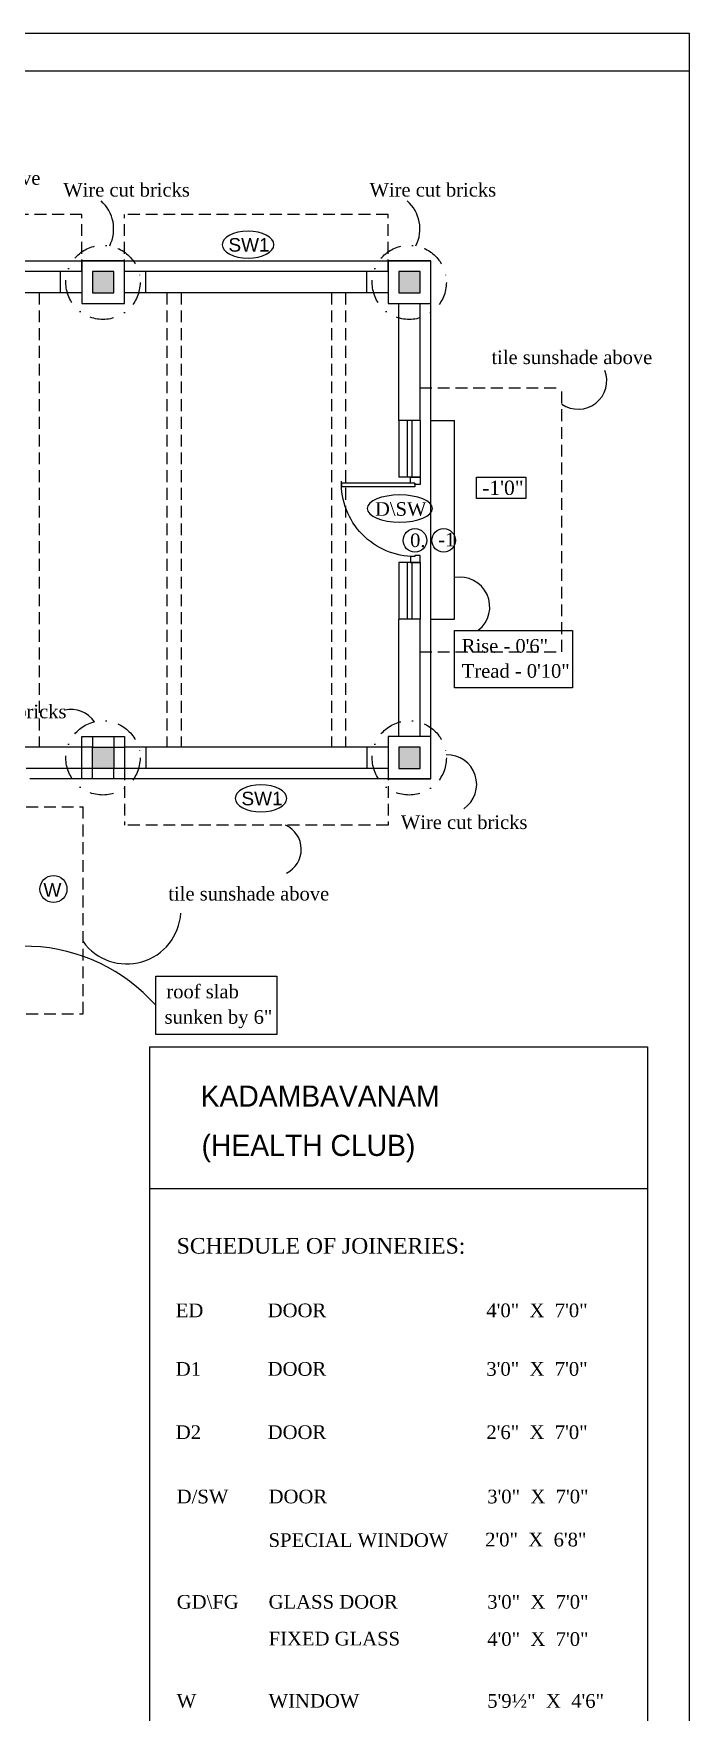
# Model space of a CAD drawing. Extents: x 12259 to 18078, y -1461 to 1911.
# Drawn here: x 14510 to 14787, y 144 to 854 of the extents above; entities that cross this region are included whole.
import ezdxf
from ezdxf.enums import TextEntityAlignment as Align

# ---------------------------------------------------------------- set-up
doc = ezdxf.new("R2010")
doc.units = 0
doc.header["$LTSCALE"] = 20
doc.header["$MEASUREMENT"] = 0
doc.linetypes.add('DASHDOT', pattern=[1, 0.5, -0.25, 0, -0.25])
doc.linetypes.add('HIDDEN', pattern=[0.375, 0.25, -0.125])
doc.layers.get('0').update_dxf_attribs({"linetype": 'CONTINUOUS'})
for name, color, linetype in [('border', 230, 'CONTINUOUS'), ('BORTEXT', 2, 'CONTINUOUS'), ('column', 31, 'CONTINUOUS'), ('DETTEXT', 7, 'CONTINUOUS'), ('DOOR', 1, 'CONTINUOUS'), ('door text', 2, 'CONTINUOUS'), ('HATCH', 252, 'CONTINUOUS'), ('Roof lilne', 31, 'CONTINUOUS'), ('text', 2, 'CONTINUOUS'), ('wall', 13, 'CONTINUOUS'), ('window', 4, 'CONTINUOUS'), ('window sill', 5, 'CONTINUOUS'), ('WINTEXT', 2, 'CONTINUOUS'), ('WOOD', 7, 'CONTINUOUS')]:
    doc.layers.add(name, color=color, linetype=linetype)
doc.layers.add('correct', color=230, linetype='CONTINUOUS', plot=False)
doc.styles.add('STYLE1', font='arial_2.ttf', dxfattribs={"width": 0.75, "oblique": 25})
doc.styles.add('style4', font='boos1_1.ttf')
doc.styles.add('style5', font='times_2.ttf')

# ---------------------------------------------------------------- blocks, each defined once
blk = doc.blocks.new('DR1H902')
at = {"color": 0}
for p, q in [((-0.5, 0), (-0.5, 1)), ((-0.5, 1), (-0.45, 1)), ((-0.45, 0), (-0.45, 1)), ((-0.5, 0), (-0.45, 0))]:
    blk.add_line(p, q, dxfattribs=at)
blk.add_arc((-0.5, 0), 1, 0, 91.707, dxfattribs=at)
blk = doc.blocks.new('A$C3B4262AC')
at = {"layer": 'DOOR'}
for p, q in [((0, 4), (0, 0)), ((2.5, 4), (0, 4)), ((0, 0), (3, 0)), ((2.5, 2.25), (2.5, 4)), ((3, 2.25), (2.5, 2.25)), ((3, 0), (3, 2.25))]:
    blk.add_line(p, q, dxfattribs=at)
blk = doc.blocks.new('A$C1F9E242A')
blk.add_blockref('A$C3B4262AC', (0, 0))
at = {"xscale": -1}
blk.add_blockref('A$C3B4262AC', (36, 0), dxfattribs=at)
at = {"layer": 'DOOR', "xscale": -31, "yscale": 31, "zscale": 68.88888888888889}
blk.add_blockref('DR1H902', (18, 2.25), dxfattribs=at)
blk = doc.blocks.new('*U16')
at = {"rotation": 270.0000000000025}
blk.add_blockref('A$C1F9E242A', (-17.99, 19.99), dxfattribs=at)

msp = doc.modelspace()

# ---------------------------------------------------------------- hatches: boundary and pattern name
at = {"layer": 'HATCH'}
for points in [[(14543.45, 753.29), (14534.45, 753.29), (14534.45, 744.29), (14543.45, 744.29)], [(14672.95, 753.29), (14663.95, 753.29), (14663.95, 744.29), (14672.95, 744.29)], [(14543.45, 543.29), (14543.45, 552.29), (14534.45, 552.29), (14534.45, 543.29)], [(14672.95, 543.29), (14672.95, 552.29), (14663.95, 552.29), (14663.95, 543.29)]]:
    msp.add_hatch(color=8, dxfattribs=at).paths.add_polyline_path(points)

# ---------------------------------------------------------------- linework, layer by layer
for p, q in [((14288.95, 757.79), (14677.45, 757.79)), ((14520.95, 753.29), (14427.45, 753.29)), ((14650.45, 753.29), (14556.95, 753.29)), ((14677.45, 538.79), (14677.45, 757.79)), ((14520.95, 744.29), (14427.45, 744.29)), ((14650.45, 744.29), (14556.95, 744.29)), ((14677.45, 690.29), (14687.45, 690.29)), ((14687.45, 606.29), (14687.45, 690.29)), ((14677.45, 606.29), (14687.45, 606.29)), ((14650.45, 552.29), (14556.95, 552.29)), ((14650.45, 543.29), (14556.95, 543.29)), ((14677.45, 538.79), (14507.95, 538.79))]:
    msp.add_line(p, q)
at = {"layer": 'border'}
msp.add_line((14786.85, 837.96), (13794.4, 837.96), dxfattribs=at)
at = {"layer": 'border', "color": 13}
for p, q in [((14558.57, 425.54), (14558.57, -323.26)), ((14558.57, 425.54), (14769.1, 425.54)), ((14769.1, 425.54), (14769.1, -323.26)), ((14558.57, 365.7), (14769.1, 365.7))]:
    msp.add_line(p, q, dxfattribs=at)
at = {"layer": 'column'}
for points in [[(14543.45, 753.29), (14534.45, 753.29), (14534.45, 744.29), (14543.45, 744.29)], [(14672.95, 753.29), (14663.95, 753.29), (14663.95, 744.29), (14672.95, 744.29)], [(14543.45, 543.29), (14534.45, 543.29), (14534.45, 552.29), (14543.45, 552.29)], [(14672.95, 552.29), (14663.95, 552.29), (14663.95, 543.29), (14672.95, 543.29)]]:
    msp.add_lwpolyline(points, close=True, dxfattribs=at)
at = {"layer": 'correct'}
for p, q in [((14534.45, 556.79), (14534.45, 552.29)), ((14543.45, 556.79), (14543.45, 552.29)), ((14534.45, 552.29), (14529.95, 552.29)), ((14543.45, 552.29), (14547.95, 552.29)), ((14534.45, 543.29), (14529.95, 543.29)), ((14534.45, 538.79), (14534.45, 543.29)), ((14547.95, 543.29), (14543.45, 543.29)), ((14543.45, 538.79), (14543.45, 543.29))]:
    msp.add_line(p, q, dxfattribs=at)
at = {"layer": 'correct', "color": 3}
msp.add_lwpolyline([(13794.4, -339.12), (14786.85, -339.12), (14786.85, 853.82), (13794.4, 853.82)], close=True, dxfattribs=at)
at = {"layer": 'DETTEXT'}
for points in [[(14687.51, 601.61), (14737.36, 601.61), (14737.36, 577.3), (14687.51, 577.3)], [(14561.17, 455.46), (14612.4, 455.46), (14612.4, 430.85), (14561.17, 430.85)]]:
    msp.add_lwpolyline(points, close=True, dxfattribs=at)
at = {"layer": 'DETTEXT', "linetype": 'DASHDOT'}
for centre in [(14538.89, 748.69), (14668.39, 748.69), (14538.89, 547.69), (14668.39, 547.69)]:
    msp.add_circle(centre, 15.68, dxfattribs=at)
at = {"layer": 'DETTEXT'}
for centre in [(14670.81, 639.63), (14682.92, 639.63)]:
    msp.add_circle(centre, 4.99, dxfattribs=at)
for centre, radius, start, end in [((14527.5, 771.25), 15.91, 333.33843, 48.3707), ((14657, 771.25), 15.91, 333.33843, 48.3707), ((14739.84, 707.11), 12.04, 235.07378, 21.3434), ((14689.85, 611.53), 12.58, 307.98998, 100.97841), ((14525.31, 556.19), 12.04, 34.14022, 102.50762), ((14684.4, 536.54), 12.49, 304.37519, 91.78586), ((14611.51, 509.05), 11.22, 296.07975, 65.84104), ((14548.96, 483.52), 22.89, 216.01627, 356.35383), ((14505.71, 394), 74.11, 41.55748, 133.76715)]:
    msp.add_arc(centre, radius, start, end, dxfattribs=at)
at = {"layer": 'door text', "color": 7, "extrusion": (0, 0, -1)}
for centre, major_axis, ratio in [((14600.21, 764.59), (10.93, 0), 0.523922), ((14664.39, 653.09), (13.76, 0), 0.416117), ((14605.7, 530.59), (10.93, 0), 0.523922)]:
    msp.add_ellipse(centre, major_axis=major_axis, ratio=ratio, start_param=-1.570796, end_param=4.712389, dxfattribs=at)
at = {"layer": 'Roof lilne', "linetype": 'HIDDEN'}
for p, q in [((14529.95, 777.29), (14418.45, 777.29)), ((14529.95, 753.29), (14529.95, 777.29)), ((14659.45, 777.29), (14547.95, 777.29)), ((14547.95, 753.29), (14547.95, 777.29)), ((14659.45, 753.29), (14659.45, 777.29)), ((14672.95, 704.04), (14732.95, 704.04)), ((14732.95, 592.54), (14732.95, 704.04)), ((14672.95, 592.54), (14732.95, 592.54)), ((14547.95, 543.29), (14547.95, 519.29)), ((14659.45, 543.29), (14659.45, 519.29)), ((14506.45, 527.04), (14530.45, 527.04)), ((14530.45, 439.54), (14530.45, 527.04)), ((14659.45, 519.29), (14547.95, 519.29)), ((14506.45, 439.54), (14530.45, 439.54))]:
    msp.add_line(p, q, dxfattribs=at)
at = {"layer": 'text'}
msp.add_lwpolyline([(14696.78, 666.33), (14717.72, 666.33), (14717.72, 657.31), (14696.78, 657.31)], close=True, dxfattribs=at)
at = {"layer": 'wall'}
for p, q in [((14529.95, 753.29), (14520.95, 753.29)), ((14520.95, 744.29), (14520.95, 753.29)), ((14556.95, 753.29), (14547.95, 753.29)), ((14556.95, 744.29), (14556.95, 753.29)), ((14659.45, 753.29), (14650.45, 753.29)), ((14650.45, 744.29), (14650.45, 753.29)), ((14529.95, 744.29), (14520.95, 744.29)), ((14556.95, 744.29), (14547.95, 744.29)), ((14659.45, 744.29), (14650.45, 744.29)), ((14663.95, 690.29), (14663.95, 739.79)), ((14672.95, 690.29), (14672.95, 739.79)), ((14672.95, 690.29), (14663.95, 690.29)), ((14663.95, 556.79), (14663.95, 606.29)), ((14672.95, 606.29), (14663.95, 606.29)), ((14672.95, 556.79), (14672.95, 606.29)), ((14529.95, 552.29), (14284.45, 552.29)), ((14556.95, 552.29), (14547.95, 552.29)), ((14556.95, 552.29), (14547.95, 552.29)), ((14556.95, 552.29), (14556.95, 543.29)), ((14659.45, 552.29), (14650.45, 552.29)), ((14650.45, 552.29), (14650.45, 543.29)), ((14529.95, 543.29), (14506.45, 543.29)), ((14556.95, 543.29), (14547.95, 543.29)), ((14556.95, 543.29), (14547.95, 543.29)), ((14659.45, 543.29), (14650.45, 543.29))]:
    msp.add_line(p, q, dxfattribs=at)
for points in [[(14547.95, 757.79), (14529.95, 757.79), (14529.95, 739.79), (14547.95, 739.79)], [(14677.45, 757.79), (14659.45, 757.79), (14659.45, 739.79), (14677.45, 739.79)], [(14547.95, 538.79), (14529.95, 538.79), (14529.95, 556.79), (14547.95, 556.79)], [(14677.45, 556.79), (14659.45, 556.79), (14659.45, 538.79), (14677.45, 538.79)]]:
    msp.add_lwpolyline(points, close=True, dxfattribs=at)
at = {"layer": 'window'}
for p, q in [((14667.45, 690.29), (14667.45, 666.29)), ((14669.45, 690.29), (14669.45, 666.29)), ((14667.45, 630.29), (14667.45, 606.29)), ((14669.45, 630.29), (14669.45, 606.29))]:
    msp.add_line(p, q, dxfattribs=at)
at = {"layer": 'window sill'}
for p, q in [((14663.95, 690.29), (14663.95, 666.29)), ((14672.95, 690.29), (14672.95, 666.29)), ((14672.95, 666.29), (14663.95, 666.29)), ((14663.95, 630.29), (14663.95, 606.29)), ((14672.95, 630.29), (14663.95, 630.29)), ((14672.95, 630.29), (14672.95, 606.29))]:
    msp.add_line(p, q, dxfattribs=at)
at = {"layer": 'WINTEXT', "color": 0}
msp.add_circle((14517.96, 492.26), 5.71, dxfattribs=at)
at = {"layer": 'WOOD', "color": 8, "linetype": 'HIDDEN'}
for p, q in [((14511.95, 744.29), (14511.95, 552.29)), ((14565.95, 744.29), (14565.95, 552.29)), ((14571.95, 744.29), (14571.95, 552.29)), ((14635.45, 744.29), (14635.45, 552.29)), ((14641.45, 744.29), (14641.45, 552.29))]:
    msp.add_line(p, q, dxfattribs=at)

# ---------------------------------------------------------------- block references
at = {"layer": 'DOOR', "rotation": 180}
msp.add_blockref('*U16', (14654.96, 650.28), dxfattribs=at)

# ---------------------------------------------------------------- texts
at = {"layer": 'BORTEXT'}
for s, height, style, p in [('KADAMBAVANAM', 8.9465, 'style4', (14580.16, 400.3)), ('SCHEDULE OF JOINERIES:  ', 6.6106, 'style5', (14570.05, 338.19)), ('ED', 5.787, 'style5', (14569.67, 311.31)), ('DOOR', 5.787, 'style5', (14608.52, 311.32)), ('4\'0"  X  7\'0"', 5.7871, 'style5', (14700.98, 311.31)), ('D1', 5.787, 'style5', (14569.67, 286.57)), ('DOOR', 5.787, 'style5', (14608.52, 286.58)), ('3\'0"  X  7\'0"', 5.7871, 'style5', (14700.98, 286.57)), ('D2', 5.787, 'style5', (14569.67, 259.83)), ('DOOR', 5.787, 'style5', (14608.52, 259.84)), ('2\'6"  X  7\'0"', 5.7871, 'style5', (14700.98, 259.83)), ('D/SW', 5.787, 'style5', (14570.06, 232.64)), ('DOOR', 5.787, 'style5', (14608.91, 232.65)), ('3\'0"  X  7\'0"', 5.7871, 'style5', (14701.36, 232.64)), ('SPECIAL WINDOW', 5.7871, 'style5', (14608.91, 214.23)), ('2\'0"  X  6\'8"', 5.7871, 'style5', (14700.47, 214.44)), ('GD\\FG', 5.787, 'style5', (14570.06, 188.13)), ('GLASS DOOR', 5.787, 'style5', (14608.91, 188.14)), ('3\'0"  X  7\'0"', 5.7871, 'style5', (14701.36, 188.13)), ('FIXED GLASS', 5.7871, 'style5', (14608.91, 172.58)), ('4\'0"  X  7\'0"', 5.7871, 'style5', (14701.36, 172.42)), ('W', 5.79, 'style5', (14570.06, 146.26)), ('WINDOW', 5.787, 'style5', (14608.91, 146.27)), ('5\'9½"  X  4\'6"', 5.7871, 'style5', (14701.36, 146.26))]:
    msp.add_text(s, height=height, dxfattribs=dict(at, style=style)).set_placement(p)
at = {"layer": 'BORTEXT', "color": 0, "style": 'style4'}
msp.add_text('(HEALTH CLUB)', height=8.9465, dxfattribs=at).set_placement((14580.57, 379.48))
at = {"layer": 'DETTEXT', "style": 'style5'}
for s, p in [('tile sunshade above', (14478.44, 789.93)), ('Wire cut bricks', (14548.86, 784.93)), ('Wire cut bricks', (14678.36, 784.93)), ('tile sunshade above', (14737.13, 714.15)), ('Wire cut bricks', (14496.69, 564.43)), ('Wire cut bricks', (14691.59, 517.65)), ('tile sunshade above', (14600.53, 487.43))]:
    msp.add_text(s, height=5.75, dxfattribs=at).set_placement(p, align=Align.CENTER)
at = {"layer": 'DETTEXT', "color": 7, "style": 'style5'}
for s, p in [('0.', (14668.76, 636.81)), ('-1', (14680.6, 637.09))]:
    msp.add_text(s, height=5.739, dxfattribs=at).set_placement(p)
at = {"layer": 'DETTEXT', "style": 'style5'}
for s, p in [('Rise - 0\'6"', (14690.6, 592.17)), ('Tread - 0\'10"', (14690.6, 581.58)), ('roof slab', (14565.7, 446.1)), ('sunken by 6"', (14564.95, 435.35))]:
    msp.add_text(s, height=5.75, dxfattribs=at).set_placement(p)
at = {"layer": 'door text', "style": 'style5'}
msp.add_text('D\\SW', height=5.75, dxfattribs=at).set_placement((14653.91, 650.03))
at = {"layer": 'text', "style": 'style5'}
msp.add_text('-1\'0"', height=6.05, dxfattribs=at).set_placement((14699.19, 658.83))
at = {"layer": 'WINTEXT', "color": 2, "style": 'STYLE1'}
for s, height, p in [('SW1', 5.749, (14591.94, 761.65)), ('SW1', 5.749, (14597.44, 527.65)), ('W', 5.75, (14513.72, 489.03))]:
    msp.add_text(s, height=height, rotation=0.08576, dxfattribs=at).set_placement(p)

doc.saveas('drawing.dxf')
